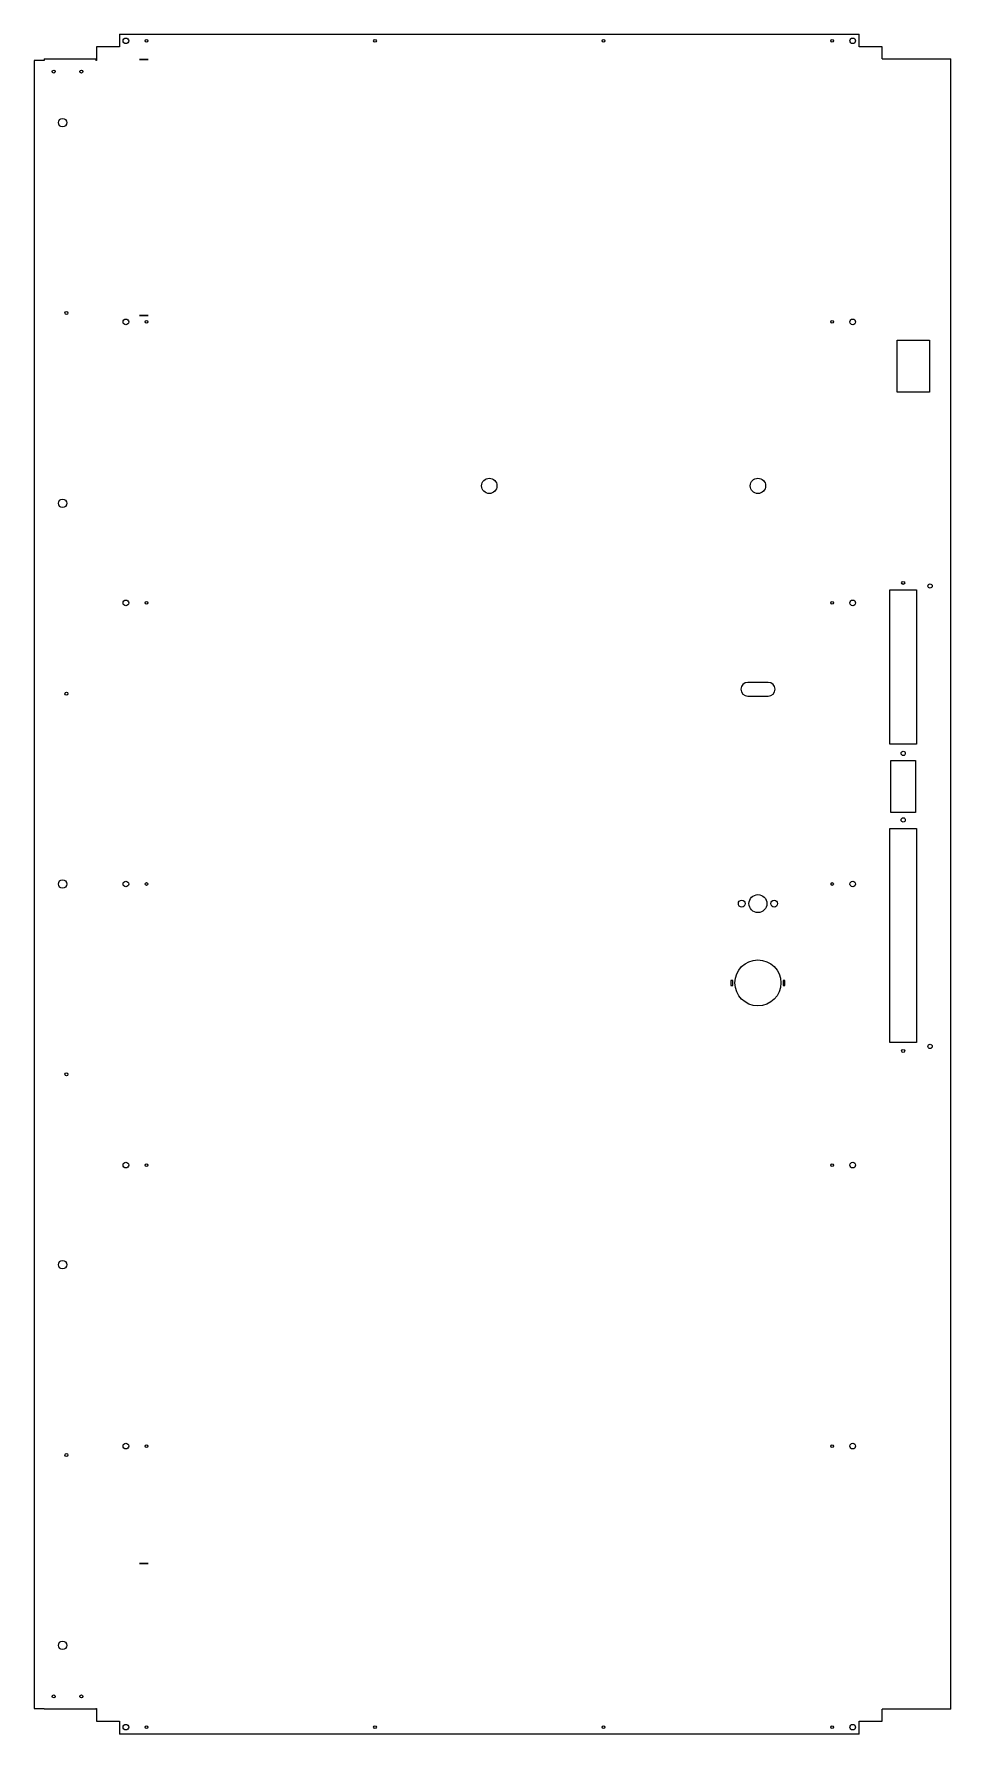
# Model space of a CAD drawing. Header units: millimetres. Extents: x -534 to 541, y -997 to 997.
import ezdxf

# ---------------------------------------------------------------- set-up
doc = ezdxf.new("R2010")
doc.units = ezdxf.units.MM

msp = doc.modelspace()

# ---------------------------------------------------------------- linework, layer by layer
at = {"color": 7, "linetype": 'Continuous', "lineweight": 25}
for p, q in [((-433.5, 997), (-433.5, 982)), ((-433.5, 997), (433.5, 997)), ((433.5, 982), (433.5, 997)), ((-460.6, 982), (-460.6, 966)), ((-433.5, 982), (-460.6, 982)), ((460.6, 982), (433.5, 982)), ((460.6, 968), (460.6, 982)), ((-533.8, 966), (-533.8, -967)), ((-521.8, 966), (-533.8, 966)), ((-521.8, 968), (-521.8, 966)), ((-521.8, 968), (-461.3, 968)), ((-461.3, 968), (-461.3, 966)), ((-460.6, 966), (-461.3, 966)), ((-410.1, 967), (-400, 967)), ((-410.1, 967), (-410.1, 967)), ((-400, 967), (-410.1, 967)), ((-400, 967), (-400, 967)), ((460.6, 968), (541.3, 968)), ((541.3, -968), (541.3, 968)), ((-400, 667), (-410.1, 667)), ((-410.1, 667), (-400, 667)), ((-410.1, 667), (-410.1, 667)), ((-400, 667), (-400, 667)), ((478.3, 638), (516.3, 638)), ((478.3, 577), (478.3, 638)), ((516.3, 638), (516.3, 577)), ((516.3, 577), (478.3, 577)), ((469.8, 345), (500.8, 345)), ((469.8, 164), (469.8, 345)), ((500.8, 345), (500.8, 164)), ((327, 236.5), (303, 236.5)), ((303, 220.5), (327, 220.5)), ((500.8, 164), (469.8, 164)), ((470.8, 145), (499.8, 145)), ((470.8, 84), (470.8, 145)), ((499.8, 145), (499.8, 84)), ((499.8, 84), (470.8, 84)), ((469.8, 65), (500.8, 65)), ((469.8, -186), (469.8, 65)), ((500.8, 65), (500.8, -186)), ((285.4, -113.1), (283.4, -113.1)), ((283.4, -113.1), (283.4, -118.9)), ((283.4, -118.9), (285.4, -118.9)), ((285.4, -118.9), (285.4, -113.1)), ((344.6, -113.1), (344.6, -118.9)), ((346.6, -113.1), (344.6, -113.1)), ((344.6, -118.9), (346.6, -118.9)), ((346.6, -118.9), (346.6, -113.1)), ((500.8, -186), (469.8, -186)), ((-400, -797), (-410.1, -797)), ((-410.1, -797), (-400, -797)), ((-410.1, -797), (-410.1, -797)), ((-400, -797), (-400, -797)), ((-533.8, -967), (-521.8, -967)), ((-521.8, -968), (-521.8, -967)), ((-461.3, -968), (-521.8, -968)), ((-461.3, -967), (-460.6, -967)), ((-461.3, -968), (-461.3, -967)), ((-460.6, -967), (-460.6, -982)), ((541.3, -968), (460.6, -968)), ((460.6, -982), (460.6, -968)), ((-460.6, -982), (-433.5, -982)), ((-433.5, -982), (-433.5, -997)), ((433.5, -997), (-433.5, -997)), ((433.5, -982), (460.6, -982)), ((433.5, -997), (433.5, -982))]:
    msp.add_line(p, q, dxfattribs=at)
for centre, radius in [((-426.1, 989), 3.3), ((-402, 989), 1.6), ((-134, 989), 1.6), ((134, 989), 1.6), ((402, 989), 1.6), ((426.1, 989), 3.3), ((-510.8, 953), 1.75), ((-478.3, 953), 1.75), ((-500.3, 893), 5), ((-495.8, 669.8), 1.75), ((-426.1, 659.3), 3.3), ((-402, 659.3), 1.6), ((402, 659.3), 1.6), ((426.1, 659.3), 3.3), ((0, 467), 9), ((315, 467), 9), ((-500.3, 446.5), 5), ((485.3, 353.2), 1.8), ((516.8, 349.5), 2.5), ((-426.1, 329.7), 3.3), ((-402, 329.7), 1.6), ((402, 329.7), 1.6), ((426.1, 329.7), 3.3), ((-495.8, 223.2), 1.75), ((485.3, 153.2), 2.5), ((485.3, 75.2), 2.5), ((-500.3, 0), 5), ((-426.1, 0), 3.3), ((-402, 0), 1.6), ((402, 0), 1.6), ((426.1, 0), 3.3), ((296, -23), 4), ((315, -23), 10.5), ((334, -23), 4), ((315, -116), 27), ((485.3, -195.8), 1.8), ((516.8, -190.5), 2.5), ((-495.8, -223.2), 1.75), ((-426.1, -329.7), 3.3), ((-402, -329.7), 1.6), ((402, -329.7), 1.6), ((426.1, -329.7), 3.3), ((-500.3, -446.5), 5), ((-426.1, -659.3), 3.3), ((-402, -659.3), 1.6), ((402, -659.3), 1.6), ((426.1, -659.3), 3.3), ((-495.8, -669.8), 1.75), ((-500.3, -893), 5), ((-510.8, -953), 1.75), ((-478.3, -953), 1.75), ((-426.1, -989), 3.3), ((-402, -989), 1.6), ((-134, -989), 1.6), ((134, -989), 1.6), ((402, -989), 1.6), ((426.1, -989), 3.3)]:
    msp.add_circle(centre, radius, dxfattribs=at)
for centre, start, end in [((303, 228.5), 90, 270), ((327, 228.5), 270, 90)]:
    msp.add_arc(centre, 8, start, end, dxfattribs=at)

doc.saveas('drawing.dxf')
